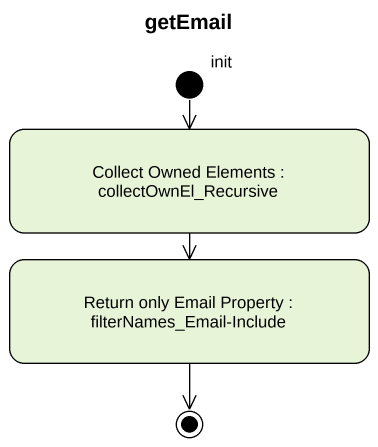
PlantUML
@startuml
title getEmail
hide empty description
state init <<start>>
state "Collect Owned Elements : collectOwnEl_Recursive" as Collect_Owned_Elements
state "Return only Email Property : filterNames_Email-Include" as Return_only_Email_Property
init --> Collect_Owned_Elements
Collect_Owned_Elements --> Return_only_Email_Property
Return_only_Email_Property --> [*]
@enduml
